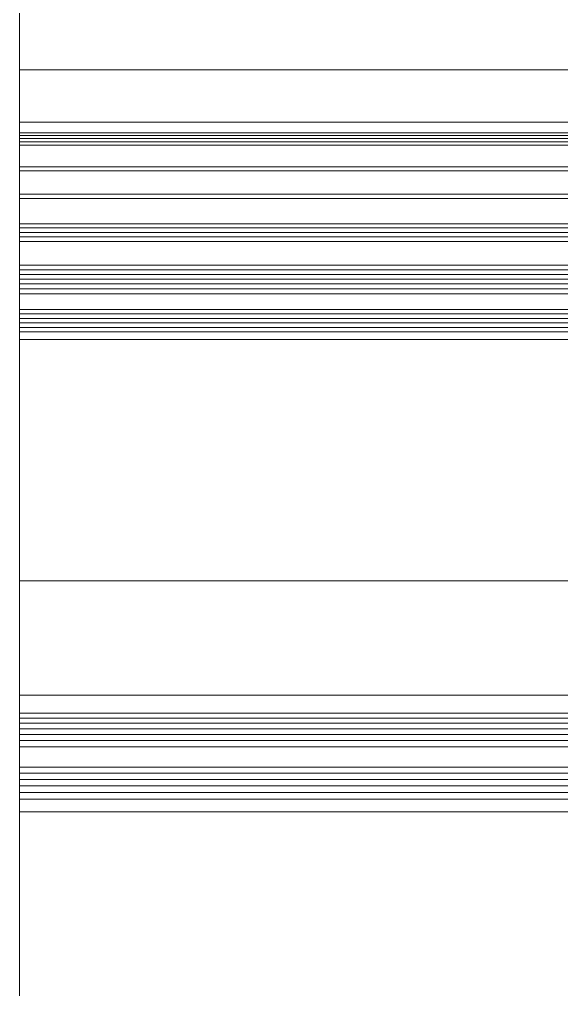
# Model space of a CAD drawing. Header units: millimetres. Extents: x 278858 to 279223, y 218711 to 219074.
# Drawn here: x 279158.131 to 279160.926, y 218914.021 to 218919.018 of the extents above; entities that cross this region are included whole.
import ezdxf

# ---------------------------------------------------------------- set-up
doc = ezdxf.new("R2010")
doc.units = ezdxf.units.MM
doc.header["$LTSCALE"] = 2
doc.layers.add('AM_9', color=251, linetype='Continuous', lineweight=15)

msp = doc.modelspace()

# ---------------------------------------------------------------- linework, layer by layer
at = {"layer": 'AM_9'}
for p, q in [((279158.1308, 218919.5231), (279158.1308, 218918.7897)), ((279158.1308, 218919.4285), (279158.1308, 218918.7573)), ((279158.1308, 218919.4285), (279158.1308, 218918.7573)), ((279158.1308, 218919.4285), (279158.1308, 218918.7573)), ((279158.1308, 218919.4285), (279158.1308, 218918.7573)), ((279158.1308, 218918.7639), (279158.1308, 218918.7897)), ((279158.1308, 218918.7392), (279158.1308, 218918.7639)), ((279158.1308, 218918.7292), (279158.1308, 218918.7573)), ((279158.1308, 218918.7573), (279163.1308, 218918.7573)), ((279158.1308, 218918.7292), (279158.1308, 218918.7573)), ((279158.1308, 218918.7573), (279163.1308, 218918.7573)), ((279158.1308, 218918.7292), (279158.1308, 218918.7573)), ((279158.1308, 218918.7573), (279163.1308, 218918.7573)), ((279158.1308, 218918.7292), (279158.1308, 218918.7573)), ((279158.1308, 218918.7573), (279163.1308, 218918.7573)), ((279158.1308, 218918.7157), (279158.1308, 218918.7392)), ((279158.1308, 218918.703), (279158.1308, 218918.7292)), ((279158.1308, 218918.703), (279158.1308, 218918.7292)), ((279158.1308, 218918.703), (279158.1308, 218918.7292)), ((279158.1308, 218918.703), (279158.1308, 218918.7292)), ((279158.1308, 218918.6932), (279158.1308, 218918.7157)), ((279158.1308, 218918.6787), (279158.1308, 218918.703)), ((279158.1308, 218918.6787), (279158.1308, 218918.703)), ((279158.1308, 218918.6787), (279158.1308, 218918.703)), ((279158.1308, 218918.6787), (279158.1308, 218918.703)), ((279158.1308, 218918.6718), (279158.1308, 218918.6932)), ((279158.1308, 218918.6561), (279158.1308, 218918.6787)), ((279158.1308, 218918.6561), (279158.1308, 218918.6787)), ((279158.1308, 218918.6561), (279158.1308, 218918.6787)), ((279158.1308, 218918.6561), (279158.1308, 218918.6787)), ((279158.1308, 218918.6514), (279158.1308, 218918.6718)), ((279158.1308, 218918.6353), (279158.1308, 218918.6561)), ((279158.1308, 218918.6353), (279158.1308, 218918.6561)), ((279158.1308, 218918.6353), (279158.1308, 218918.6561)), ((279158.1308, 218918.6353), (279158.1308, 218918.6561)), ((279158.1308, 218918.632), (279158.1308, 218918.6514)), ((279158.1308, 218918.6161), (279158.1308, 218918.6353)), ((279158.1308, 218918.6161), (279158.1308, 218918.6353)), ((279158.1308, 218918.6161), (279158.1308, 218918.6353)), ((279158.1308, 218918.6161), (279158.1308, 218918.6353)), ((279158.1308, 218918.6137), (279158.1308, 218918.632)), ((279158.1308, 218918.5986), (279158.1308, 218918.6161)), ((279158.1308, 218918.5986), (279158.1308, 218918.6161)), ((279158.1308, 218918.5986), (279158.1308, 218918.6161)), ((279158.1308, 218918.5986), (279158.1308, 218918.6161)), ((279158.1308, 218918.5963), (279158.1308, 218918.6137)), ((279158.1308, 218918.5826), (279158.1308, 218918.5986)), ((279158.1308, 218918.5826), (279158.1308, 218918.5986)), ((279158.1308, 218918.5826), (279158.1308, 218918.5986)), ((279158.1308, 218918.5826), (279158.1308, 218918.5986)), ((279158.1308, 218918.5798), (279158.1308, 218918.5963)), ((279158.1308, 218918.5681), (279158.1308, 218918.5826)), ((279158.1308, 218918.5681), (279158.1308, 218918.5826)), ((279158.1308, 218918.5681), (279158.1308, 218918.5826)), ((279158.1308, 218918.5681), (279158.1308, 218918.5826)), ((279158.1308, 218918.5643), (279158.1308, 218918.5798)), ((279158.1308, 218918.5551), (279158.1308, 218918.5681)), ((279158.1308, 218918.5551), (279158.1308, 218918.5681)), ((279158.1308, 218918.5551), (279158.1308, 218918.5681)), ((279158.1308, 218918.5551), (279158.1308, 218918.5681)), ((279158.1308, 218918.5497), (279158.1308, 218918.5643)), ((279158.1308, 218918.5434), (279158.1308, 218918.5551)), ((279158.1308, 218918.5434), (279158.1308, 218918.5551)), ((279158.1308, 218918.5434), (279158.1308, 218918.5551)), ((279158.1308, 218918.5434), (279158.1308, 218918.5551)), ((279158.1308, 218918.5359), (279158.1308, 218918.5497)), ((279158.1308, 218918.5331), (279158.1308, 218918.5434)), ((279158.1308, 218918.5331), (279158.1308, 218918.5434)), ((279158.1308, 218918.5331), (279158.1308, 218918.5434)), ((279158.1308, 218918.5331), (279158.1308, 218918.5434)), ((279158.1308, 218918.523), (279158.1308, 218918.5359)), ((279158.1308, 218918.524), (279158.1308, 218918.5331)), ((279158.1308, 218918.524), (279158.1308, 218918.5331)), ((279158.1308, 218918.524), (279158.1308, 218918.5331)), ((279158.1308, 218918.524), (279158.1308, 218918.5331)), ((279158.1308, 218918.5161), (279158.1308, 218918.524)), ((279158.1308, 218918.5161), (279158.1308, 218918.524)), ((279158.1308, 218918.5161), (279158.1308, 218918.524)), ((279158.1308, 218918.5161), (279158.1308, 218918.524)), ((279158.1308, 218918.5109), (279158.1308, 218918.523)), ((279158.1308, 218918.5094), (279158.1308, 218918.5161)), ((279158.1308, 218918.5094), (279158.1308, 218918.5161)), ((279158.1308, 218918.5094), (279158.1308, 218918.5161)), ((279158.1308, 218918.5094), (279158.1308, 218918.5161)), ((279158.1308, 218918.4997), (279158.1308, 218918.5109)), ((279158.1308, 218918.5037), (279158.1308, 218918.5094)), ((279158.1308, 218918.5037), (279158.1308, 218918.5094)), ((279158.1308, 218918.5037), (279158.1308, 218918.5094)), ((279158.1308, 218918.5037), (279158.1308, 218918.5094)), ((279158.1308, 218918.499), (279158.1308, 218918.5037)), ((279158.1308, 218918.499), (279158.1308, 218918.5037)), ((279158.1308, 218918.499), (279158.1308, 218918.5037)), ((279158.1308, 218918.499), (279158.1308, 218918.5037)), ((279158.1308, 218918.4892), (279158.1308, 218918.4997)), ((279158.1308, 218918.4953), (279158.1308, 218918.499)), ((279158.1308, 218918.4953), (279158.1308, 218918.499)), ((279158.1308, 218918.4953), (279158.1308, 218918.499)), ((279158.1308, 218918.4953), (279158.1308, 218918.499)), ((279158.1308, 218918.4924), (279158.1308, 218918.4953)), ((279158.1308, 218918.4924), (279158.1308, 218918.4953)), ((279158.1308, 218918.4924), (279158.1308, 218918.4953)), ((279158.1308, 218918.4924), (279158.1308, 218918.4953)), ((279158.1308, 218918.4903), (279158.1308, 218918.4924)), ((279158.1308, 218918.4903), (279158.1308, 218918.4924)), ((279158.1308, 218918.4903), (279158.1308, 218918.4924)), ((279158.1308, 218918.4903), (279158.1308, 218918.4924)), ((279158.1308, 218918.489), (279158.1308, 218918.4903)), ((279158.1308, 218918.489), (279158.1308, 218918.4903)), ((279158.1308, 218918.489), (279158.1308, 218918.4903)), ((279158.1308, 218918.489), (279158.1308, 218918.4903)), ((279158.1308, 218918.4795), (279158.1308, 218918.4892)), ((279158.1308, 218918.4883), (279158.1308, 218918.489)), ((279158.1308, 218918.4883), (279158.1308, 218918.489)), ((279158.1308, 218918.4883), (279158.1308, 218918.489)), ((279158.1308, 218918.4883), (279158.1308, 218918.489)), ((279158.1308, 218918.4338), (279158.1308, 218918.4883)), ((279158.1308, 218918.4883), (279163.1308, 218918.4883)), ((279158.1308, 218918.4883), (279158.1308, 218918.4883)), ((279158.1308, 218918.4338), (279158.1308, 218918.4883)), ((279158.1308, 218918.4883), (279163.1308, 218918.4883)), ((279158.1308, 218918.4883), (279158.1308, 218918.4883)), ((279158.1308, 218918.4338), (279158.1308, 218918.4883)), ((279158.1308, 218918.4883), (279163.1308, 218918.4883)), ((279158.1308, 218918.4883), (279158.1308, 218918.4883)), ((279158.1308, 218918.4338), (279158.1308, 218918.4883)), ((279158.1308, 218918.4883), (279163.1308, 218918.4883)), ((279158.1308, 218918.4883), (279158.1308, 218918.4883)), ((279158.1308, 218918.4705), (279158.1308, 218918.4795)), ((279158.1308, 218918.4622), (279158.1308, 218918.4705)), ((279158.1308, 218918.4545), (279158.1308, 218918.4622)), ((279158.1308, 218918.4476), (279158.1308, 218918.4545)), ((279158.1308, 218918.4412), (279158.1308, 218918.4476)), ((279158.1308, 218918.4355), (279158.1308, 218918.4412)), ((279158.1308, 218918.4303), (279158.1308, 218918.4355)), ((279158.1308, 218918.4197), (279158.1308, 218918.4338)), ((279158.1308, 218918.4338), (279163.1308, 218918.4338)), ((279158.1308, 218918.4197), (279158.1308, 218918.4338)), ((279158.1308, 218918.4338), (279163.1308, 218918.4338)), ((279158.1308, 218918.4197), (279158.1308, 218918.4338)), ((279158.1308, 218918.4338), (279163.1308, 218918.4338)), ((279158.1308, 218918.4197), (279158.1308, 218918.4338)), ((279158.1308, 218918.4338), (279163.1308, 218918.4338)), ((279158.1308, 218918.4257), (279158.1308, 218918.4303)), ((279158.1308, 218918.4217), (279158.1308, 218918.4257)), ((279158.1308, 218918.4181), (279158.1308, 218918.4217)), ((279158.1308, 218918.4041), (279158.1308, 218918.4197)), ((279158.1308, 218918.4197), (279163.1308, 218918.4197)), ((279158.1308, 218918.4041), (279158.1308, 218918.4197)), ((279158.1308, 218918.4197), (279163.1308, 218918.4197)), ((279158.1308, 218918.4041), (279158.1308, 218918.4197)), ((279158.1308, 218918.4197), (279163.1308, 218918.4197)), ((279158.1308, 218918.4041), (279158.1308, 218918.4197)), ((279158.1308, 218918.4197), (279163.1308, 218918.4197)), ((279158.1308, 218918.415), (279158.1308, 218918.4181)), ((279158.1308, 218918.4123), (279158.1308, 218918.415)), ((279158.1308, 218918.4101), (279158.1308, 218918.4123)), ((279158.1308, 218918.4083), (279158.1308, 218918.4101)), ((279158.1308, 218918.4068), (279158.1308, 218918.4083)), ((279158.1308, 218918.4057), (279158.1308, 218918.4068)), ((279158.1308, 218918.405), (279158.1308, 218918.4057)), ((279158.1308, 218918.4045), (279158.1308, 218918.405)), ((279158.1308, 218918.4042), (279158.1308, 218918.4045)), ((279158.1308, 218918.4017), (279158.1308, 218918.4042)), ((279158.1308, 218918.4042), (279158.1308, 218918.4042)), ((279158.1308, 218918.3872), (279158.1308, 218918.4041)), ((279158.1308, 218918.4041), (279163.1308, 218918.4041)), ((279158.1308, 218918.3872), (279158.1308, 218918.4041)), ((279158.1308, 218918.4041), (279163.1308, 218918.4041)), ((279158.1308, 218918.3872), (279158.1308, 218918.4041)), ((279158.1308, 218918.4041), (279163.1308, 218918.4041)), ((279158.1308, 218918.3872), (279158.1308, 218918.4041)), ((279158.1308, 218918.4041), (279163.1308, 218918.4041)), ((279158.1308, 218918.3969), (279158.1308, 218918.4017)), ((279158.1308, 218918.39), (279158.1308, 218918.3969)), ((279158.1308, 218918.3606), (279158.1308, 218918.39)), ((279158.1308, 218918.369), (279158.1308, 218918.3872)), ((279158.1308, 218918.3872), (279163.1308, 218918.3872)), ((279158.1308, 218918.369), (279158.1308, 218918.3872)), ((279158.1308, 218918.3872), (279163.1308, 218918.3872)), ((279158.1308, 218918.369), (279158.1308, 218918.3872)), ((279158.1308, 218918.3872), (279163.1308, 218918.3872)), ((279158.1308, 218918.369), (279158.1308, 218918.3872)), ((279158.1308, 218918.3872), (279163.1308, 218918.3872)), ((279158.1308, 218918.2578), (279158.1308, 218918.369)), ((279158.1308, 218918.369), (279163.1308, 218918.369)), ((279158.1308, 218918.2578), (279158.1308, 218918.369)), ((279158.1308, 218918.369), (279163.1308, 218918.369)), ((279158.1308, 218918.2578), (279158.1308, 218918.369)), ((279158.1308, 218918.369), (279163.1308, 218918.369)), ((279158.1308, 218918.2578), (279158.1308, 218918.369)), ((279158.1308, 218918.369), (279163.1308, 218918.369)), ((279158.1308, 218918.3511), (279158.1308, 218918.3606)), ((279158.1308, 218918.3397), (279158.1308, 218918.3511)), ((279158.1308, 218918.3266), (279158.1308, 218918.3397)), ((279158.1308, 218918.3118), (279158.1308, 218918.3266)), ((279158.1308, 218918.211), (279158.1308, 218918.3118)), ((279158.1308, 218918.2382), (279158.1308, 218918.2578)), ((279158.1308, 218918.2578), (279163.1308, 218918.2578)), ((279158.1308, 218918.2382), (279158.1308, 218918.2578)), ((279158.1308, 218918.2578), (279163.1308, 218918.2578)), ((279158.1308, 218918.2382), (279158.1308, 218918.2578)), ((279158.1308, 218918.2578), (279163.1308, 218918.2578)), ((279158.1308, 218918.2382), (279158.1308, 218918.2578)), ((279158.1308, 218918.2578), (279163.1308, 218918.2578)), ((279158.1308, 218918.217), (279158.1308, 218918.2382)), ((279158.1308, 218918.2382), (279163.1308, 218918.2382)), ((279158.1308, 218918.217), (279158.1308, 218918.2382)), ((279158.1308, 218918.2382), (279163.1308, 218918.2382)), ((279158.1308, 218918.217), (279158.1308, 218918.2382)), ((279158.1308, 218918.2382), (279163.1308, 218918.2382)), ((279158.1308, 218918.217), (279158.1308, 218918.2382)), ((279158.1308, 218918.2382), (279163.1308, 218918.2382)), ((279158.1308, 218918.217), (279158.1308, 218918.1385)), ((279158.1308, 218918.217), (279158.1308, 218918.1385)), ((279158.1308, 218918.217), (279158.1308, 218918.1385)), ((279158.1308, 218918.217), (279158.1308, 218918.1385)), ((279158.1308, 218918.1928), (279158.1308, 218918.211)), ((279158.1308, 218918.1733), (279158.1308, 218918.1928)), ((279158.1308, 218918.0531), (279158.1308, 218918.1733)), ((279158.1308, 218918.1173), (279158.1308, 218918.1385)), ((279158.1308, 218918.1173), (279158.1308, 218918.1385)), ((279158.1308, 218918.1173), (279158.1308, 218918.1385)), ((279158.1308, 218918.1173), (279158.1308, 218918.1385)), ((279158.1308, 218918.0959), (279158.1308, 218918.1173)), ((279158.1308, 218918.1173), (279163.1308, 218918.1173)), ((279158.1308, 218918.0959), (279158.1308, 218918.1173)), ((279158.1308, 218918.1173), (279163.1308, 218918.1173)), ((279158.1308, 218918.0959), (279158.1308, 218918.1173)), ((279158.1308, 218918.1173), (279163.1308, 218918.1173)), ((279158.1308, 218918.0959), (279158.1308, 218918.1173)), ((279158.1308, 218918.1173), (279163.1308, 218918.1173)), ((279158.1308, 218917.9652), (279158.1308, 218918.0959)), ((279158.1308, 218918.0959), (279163.1308, 218918.0959)), ((279158.1308, 218917.9652), (279158.1308, 218918.0959)), ((279158.1308, 218918.0959), (279163.1308, 218918.0959)), ((279158.1308, 218917.9652), (279158.1308, 218918.0959)), ((279158.1308, 218918.0959), (279163.1308, 218918.0959)), ((279158.1308, 218917.9652), (279158.1308, 218918.0959)), ((279158.1308, 218918.0959), (279163.1308, 218918.0959)), ((279158.1308, 218918.0324), (279158.1308, 218918.0531)), ((279158.1308, 218918.0324), (279158.1308, 218917.9069)), ((279158.1308, 218917.9434), (279158.1308, 218917.9652)), ((279158.1308, 218917.9652), (279163.1308, 218917.9652)), ((279158.1308, 218917.9434), (279158.1308, 218917.9652)), ((279158.1308, 218917.9652), (279163.1308, 218917.9652)), ((279158.1308, 218917.9434), (279158.1308, 218917.9652)), ((279158.1308, 218917.9652), (279163.1308, 218917.9652)), ((279158.1308, 218917.9434), (279158.1308, 218917.9652)), ((279158.1308, 218917.9652), (279163.1308, 218917.9652)), ((279158.1308, 218917.9208), (279158.1308, 218917.9434)), ((279158.1308, 218917.9434), (279163.1308, 218917.9434)), ((279158.1308, 218917.9208), (279158.1308, 218917.9434)), ((279158.1308, 218917.9434), (279163.1308, 218917.9434)), ((279158.1308, 218917.9208), (279158.1308, 218917.9434)), ((279158.1308, 218917.9434), (279163.1308, 218917.9434)), ((279158.1308, 218917.9208), (279158.1308, 218917.9434)), ((279158.1308, 218917.9434), (279163.1308, 218917.9434)), ((279158.1308, 218917.8973), (279158.1308, 218917.9208)), ((279158.1308, 218917.9208), (279163.1308, 218917.9208)), ((279158.1308, 218917.8973), (279158.1308, 218917.9208)), ((279158.1308, 218917.9208), (279163.1308, 218917.9208)), ((279158.1308, 218917.8973), (279158.1308, 218917.9208)), ((279158.1308, 218917.9208), (279163.1308, 218917.9208)), ((279158.1308, 218917.8973), (279158.1308, 218917.9208)), ((279158.1308, 218917.9208), (279163.1308, 218917.9208)), ((279158.1308, 218917.8846), (279158.1308, 218917.9069)), ((279158.1308, 218917.8731), (279158.1308, 218917.8973)), ((279158.1308, 218917.8973), (279163.1308, 218917.8973)), ((279158.1308, 218917.8731), (279158.1308, 218917.8973)), ((279158.1308, 218917.8973), (279163.1308, 218917.8973)), ((279158.1308, 218917.8731), (279158.1308, 218917.8973)), ((279158.1308, 218917.8973), (279163.1308, 218917.8973)), ((279158.1308, 218917.8731), (279158.1308, 218917.8973)), ((279158.1308, 218917.8973), (279163.1308, 218917.8973)), ((279158.1308, 218917.753), (279158.1308, 218917.8846)), ((279158.1308, 218917.7511), (279158.1308, 218917.8731)), ((279158.1308, 218917.8731), (279163.1308, 218917.8731)), ((279158.1308, 218917.7511), (279158.1308, 218917.8731)), ((279158.1308, 218917.8731), (279163.1308, 218917.8731)), ((279158.1308, 218917.7511), (279158.1308, 218917.8731)), ((279158.1308, 218917.8731), (279163.1308, 218917.8731)), ((279158.1308, 218917.7511), (279158.1308, 218917.8731)), ((279158.1308, 218917.8731), (279163.1308, 218917.8731)), ((279158.1308, 218917.7309), (279158.1308, 218917.753)), ((279158.1308, 218917.7278), (279158.1308, 218917.7511)), ((279158.1308, 218917.7511), (279163.1308, 218917.7511)), ((279158.1308, 218917.7278), (279158.1308, 218917.7511)), ((279158.1308, 218917.7511), (279163.1308, 218917.7511)), ((279158.1308, 218917.7278), (279158.1308, 218917.7511)), ((279158.1308, 218917.7511), (279163.1308, 218917.7511)), ((279158.1308, 218917.7278), (279158.1308, 218917.7511)), ((279158.1308, 218917.7511), (279163.1308, 218917.7511)), ((279158.1308, 218917.7081), (279158.1308, 218917.7309)), ((279158.1308, 218917.7039), (279158.1308, 218917.7278)), ((279158.1308, 218917.7278), (279163.1308, 218917.7278)), ((279158.1308, 218917.7039), (279158.1308, 218917.7278)), ((279158.1308, 218917.7278), (279163.1308, 218917.7278)), ((279158.1308, 218917.7039), (279158.1308, 218917.7278)), ((279158.1308, 218917.7278), (279163.1308, 218917.7278)), ((279158.1308, 218917.7039), (279158.1308, 218917.7278)), ((279158.1308, 218917.7278), (279163.1308, 218917.7278)), ((279158.1308, 218917.5688), (279158.1308, 218917.7081)), ((279158.1308, 218917.6795), (279158.1308, 218917.7039)), ((279158.1308, 218917.7039), (279163.1308, 218917.7039)), ((279158.1308, 218917.6795), (279158.1308, 218917.7039)), ((279158.1308, 218917.7039), (279163.1308, 218917.7039)), ((279158.1308, 218917.6795), (279158.1308, 218917.7039)), ((279158.1308, 218917.7039), (279163.1308, 218917.7039)), ((279158.1308, 218917.6795), (279158.1308, 218917.7039)), ((279158.1308, 218917.7039), (279163.1308, 218917.7039)), ((279158.1308, 218917.6548), (279158.1308, 218917.6795)), ((279158.1308, 218917.6795), (279163.1308, 218917.6795)), ((279158.1308, 218917.6548), (279158.1308, 218917.6795)), ((279158.1308, 218917.6795), (279163.1308, 218917.6795)), ((279158.1308, 218917.6548), (279158.1308, 218917.6795)), ((279158.1308, 218917.6795), (279163.1308, 218917.6795)), ((279158.1308, 218917.6548), (279158.1308, 218917.6795)), ((279158.1308, 218917.6795), (279163.1308, 218917.6795)), ((279158.1308, 218917.6298), (279158.1308, 218917.6548)), ((279158.1308, 218917.6548), (279163.1308, 218917.6548)), ((279158.1308, 218917.6298), (279158.1308, 218917.6548)), ((279158.1308, 218917.6548), (279163.1308, 218917.6548)), ((279158.1308, 218917.6298), (279158.1308, 218917.6548)), ((279158.1308, 218917.6548), (279163.1308, 218917.6548)), ((279158.1308, 218917.6298), (279158.1308, 218917.6548)), ((279158.1308, 218917.6548), (279163.1308, 218917.6548)), ((279158.1308, 218917.6046), (279158.1308, 218917.6298)), ((279158.1308, 218917.6298), (279163.1308, 218917.6298)), ((279158.1308, 218917.6046), (279158.1308, 218917.6298)), ((279158.1308, 218917.6298), (279163.1308, 218917.6298)), ((279158.1308, 218917.6046), (279158.1308, 218917.6298)), ((279158.1308, 218917.6298), (279163.1308, 218917.6298)), ((279158.1308, 218917.6046), (279158.1308, 218917.6298)), ((279158.1308, 218917.6298), (279163.1308, 218917.6298)), ((279158.1308, 218917.5237), (279158.1308, 218917.6046)), ((279158.1308, 218917.6046), (279163.1308, 218917.6046)), ((279158.1308, 218917.5237), (279158.1308, 218917.6046)), ((279158.1308, 218917.6046), (279163.1308, 218917.6046)), ((279158.1308, 218917.5237), (279158.1308, 218917.6046)), ((279158.1308, 218917.6046), (279163.1308, 218917.6046)), ((279158.1308, 218917.5237), (279158.1308, 218917.6046)), ((279158.1308, 218917.6046), (279163.1308, 218917.6046)), ((279158.1308, 218917.5465), (279158.1308, 218917.5688)), ((279158.1308, 218917.5237), (279158.1308, 218917.5465)), ((279158.1308, 218917.5005), (279158.1308, 218917.5237)), ((279158.1308, 218917.5237), (279163.1308, 218917.5237)), ((279158.1308, 218917.5007), (279158.1308, 218917.5237)), ((279158.1308, 218917.5005), (279158.1308, 218917.5237)), ((279158.1308, 218917.5237), (279163.1308, 218917.5237)), ((279158.1308, 218917.5005), (279158.1308, 218917.5237)), ((279158.1308, 218917.5237), (279163.1308, 218917.5237)), ((279158.1308, 218917.5005), (279158.1308, 218917.5237)), ((279158.1308, 218917.5237), (279163.1308, 218917.5237)), ((279158.1308, 218917.4776), (279158.1308, 218917.5007)), ((279158.1308, 218917.4772), (279158.1308, 218917.5005)), ((279158.1308, 218917.5005), (279163.1308, 218917.5005)), ((279158.1308, 218917.4772), (279158.1308, 218917.5005)), ((279158.1308, 218917.5005), (279163.1308, 218917.5005)), ((279158.1308, 218917.4772), (279158.1308, 218917.5005)), ((279158.1308, 218917.5005), (279163.1308, 218917.5005)), ((279158.1308, 218917.4772), (279158.1308, 218917.5005)), ((279158.1308, 218917.5005), (279163.1308, 218917.5005)), ((279158.1308, 218917.4047), (279158.1308, 218917.4776)), ((279158.1308, 218917.4541), (279158.1308, 218917.4772)), ((279158.1308, 218917.4772), (279163.1308, 218917.4772)), ((279158.1308, 218917.4541), (279158.1308, 218917.4772)), ((279158.1308, 218917.4772), (279163.1308, 218917.4772)), ((279158.1308, 218917.4541), (279158.1308, 218917.4772)), ((279158.1308, 218917.4772), (279163.1308, 218917.4772)), ((279158.1308, 218917.4541), (279158.1308, 218917.4772)), ((279158.1308, 218917.4772), (279163.1308, 218917.4772)), ((279158.1308, 218917.4311), (279158.1308, 218917.4541)), ((279158.1308, 218917.4541), (279163.1308, 218917.4541)), ((279158.1308, 218917.4311), (279158.1308, 218917.4541)), ((279158.1308, 218917.4541), (279163.1308, 218917.4541)), ((279158.1308, 218917.4311), (279158.1308, 218917.4541)), ((279158.1308, 218917.4541), (279163.1308, 218917.4541)), ((279158.1308, 218917.4311), (279158.1308, 218917.4541)), ((279158.1308, 218917.4541), (279163.1308, 218917.4541)), ((279158.1308, 218917.4083), (279158.1308, 218917.4311)), ((279158.1308, 218917.4311), (279163.1308, 218917.4311)), ((279158.1308, 218917.4083), (279158.1308, 218917.4311)), ((279158.1308, 218917.4311), (279163.1308, 218917.4311)), ((279158.1308, 218917.4083), (279158.1308, 218917.4311)), ((279158.1308, 218917.4311), (279163.1308, 218917.4311)), ((279158.1308, 218917.4083), (279158.1308, 218917.4311)), ((279158.1308, 218917.4311), (279163.1308, 218917.4311)), ((279158.1308, 218917.3683), (279158.1308, 218917.4083)), ((279158.1308, 218917.4083), (279163.1308, 218917.4083)), ((279158.1308, 218917.3683), (279158.1308, 218917.4083)), ((279158.1308, 218917.4083), (279163.1308, 218917.4083)), ((279158.1308, 218917.3683), (279158.1308, 218917.4083)), ((279158.1308, 218917.4083), (279163.1308, 218917.4083)), ((279158.1308, 218917.3683), (279158.1308, 218917.4083)), ((279158.1308, 218917.4083), (279163.1308, 218917.4083)), ((279158.1308, 218917.3837), (279158.1308, 218917.4047)), ((279158.1308, 218917.3628), (279158.1308, 218917.3837)), ((279158.1308, 218917.3668), (279158.1308, 218917.3683)), ((279158.1308, 218917.3683), (279163.1308, 218917.3683)), ((279158.1308, 218917.3668), (279158.1308, 218917.3683)), ((279158.1308, 218917.3683), (279163.1308, 218917.3683)), ((279158.1308, 218917.3668), (279158.1308, 218917.3683)), ((279158.1308, 218917.3683), (279163.1308, 218917.3683)), ((279158.1308, 218917.3668), (279158.1308, 218917.3683)), ((279158.1308, 218917.3683), (279163.1308, 218917.3683)), ((279158.1308, 218917.3643), (279158.1308, 218917.3668)), ((279158.1308, 218917.3643), (279158.1308, 218917.3668)), ((279158.1308, 218917.3643), (279158.1308, 218917.3668)), ((279158.1308, 218917.3643), (279158.1308, 218917.3668)), ((279158.1308, 218917.3607), (279158.1308, 218917.3643)), ((279158.1308, 218917.3607), (279158.1308, 218917.3643)), ((279158.1308, 218917.3607), (279158.1308, 218917.3643)), ((279158.1308, 218917.3607), (279158.1308, 218917.3643)), ((279158.1308, 218917.3421), (279158.1308, 218917.3628)), ((279158.1308, 218917.3561), (279158.1308, 218917.3607)), ((279158.1308, 218917.3561), (279158.1308, 218917.3607)), ((279158.1308, 218917.3561), (279158.1308, 218917.3607)), ((279158.1308, 218917.3561), (279158.1308, 218917.3607)), ((279158.1308, 218917.3503), (279158.1308, 218917.3561)), ((279158.1308, 218917.3503), (279158.1308, 218917.3561)), ((279158.1308, 218917.3503), (279158.1308, 218917.3561)), ((279158.1308, 218917.3503), (279158.1308, 218917.3561)), ((279158.1308, 218917.3434), (279158.1308, 218917.3503)), ((279158.1308, 218917.3434), (279158.1308, 218917.3503)), ((279158.1308, 218917.3434), (279158.1308, 218917.3503)), ((279158.1308, 218917.3434), (279158.1308, 218917.3503)), ((279158.1308, 218917.3351), (279158.1308, 218917.3434)), ((279158.1308, 218917.3351), (279158.1308, 218917.3434)), ((279158.1308, 218917.3351), (279158.1308, 218917.3434)), ((279158.1308, 218917.3351), (279158.1308, 218917.3434)), ((279158.1308, 218917.3242), (279158.1308, 218917.3421)), ((279158.1308, 218917.3255), (279158.1308, 218917.3351)), ((279158.1308, 218917.3255), (279158.1308, 218917.3351)), ((279158.1308, 218917.3255), (279158.1308, 218917.3351)), ((279158.1308, 218917.3255), (279158.1308, 218917.3351)), ((279158.1308, 218917.3146), (279158.1308, 218917.3255)), ((279158.1308, 218917.3146), (279158.1308, 218917.3255)), ((279158.1308, 218917.3146), (279158.1308, 218917.3255)), ((279158.1308, 218917.3146), (279158.1308, 218917.3255)), ((279158.1308, 218917.3154), (279158.1308, 218917.3242)), ((279158.1308, 218917.3058), (279158.1308, 218917.3154)), ((279158.1308, 218917.3022), (279158.1308, 218917.3146)), ((279158.1308, 218917.3022), (279158.1308, 218917.3146)), ((279158.1308, 218917.3022), (279158.1308, 218917.3146)), ((279158.1308, 218917.3022), (279158.1308, 218917.3146)), ((279158.1308, 218917.2955), (279158.1308, 218917.3058)), ((279158.1308, 218917.2884), (279158.1308, 218917.3022)), ((279158.1308, 218917.2884), (279158.1308, 218917.3022)), ((279158.1308, 218917.2884), (279158.1308, 218917.3022)), ((279158.1308, 218917.2884), (279158.1308, 218917.3022)), ((279158.1308, 218917.2844), (279158.1308, 218917.2955)), ((279158.1308, 218917.273), (279158.1308, 218917.2884)), ((279158.1308, 218917.273), (279158.1308, 218917.2884)), ((279158.1308, 218917.273), (279158.1308, 218917.2884)), ((279158.1308, 218917.273), (279158.1308, 218917.2884)), ((279158.1308, 218917.2724), (279158.1308, 218917.2844)), ((279158.1308, 218917.2561), (279158.1308, 218917.273)), ((279158.1308, 218917.2561), (279158.1308, 218917.273)), ((279158.1308, 218917.2561), (279158.1308, 218917.273)), ((279158.1308, 218917.2561), (279158.1308, 218917.273)), ((279158.1308, 218917.2597), (279158.1308, 218917.2724)), ((279158.1308, 218917.246), (279158.1308, 218917.2597)), ((279158.1308, 218917.2375), (279158.1308, 218917.2561)), ((279158.1308, 218917.2375), (279158.1308, 218917.2561)), ((279158.1308, 218917.2375), (279158.1308, 218917.2561)), ((279158.1308, 218917.2375), (279158.1308, 218917.2561)), ((279158.1308, 218917.2315), (279158.1308, 218917.246)), ((279158.1308, 218917.2173), (279158.1308, 218917.2375)), ((279158.1308, 218917.2173), (279158.1308, 218917.2375)), ((279158.1308, 218917.2173), (279158.1308, 218917.2375)), ((279158.1308, 218917.2173), (279158.1308, 218917.2375)), ((279158.1308, 218917.2161), (279158.1308, 218917.2315)), ((279158.1308, 218917.1953), (279158.1308, 218917.2173)), ((279158.1308, 218917.1953), (279158.1308, 218917.2173)), ((279158.1308, 218917.1953), (279158.1308, 218917.2173)), ((279158.1308, 218917.1953), (279158.1308, 218917.2173)), ((279158.1308, 218917.1998), (279158.1308, 218917.2161)), ((279158.1308, 218917.1826), (279158.1308, 218917.1998)), ((279158.1308, 218917.1716), (279158.1308, 218917.1953)), ((279158.1308, 218917.1716), (279158.1308, 218917.1953)), ((279158.1308, 218917.1716), (279158.1308, 218917.1953)), ((279158.1308, 218917.1716), (279158.1308, 218917.1953)), ((279158.1308, 218917.1643), (279158.1308, 218917.1826)), ((279158.1308, 218917.1461), (279158.1308, 218917.1716)), ((279158.1308, 218917.1461), (279158.1308, 218917.1716)), ((279158.1308, 218917.1461), (279158.1308, 218917.1716)), ((279158.1308, 218917.1461), (279158.1308, 218917.1716)), ((279158.1308, 218917.1451), (279158.1308, 218917.1643)), ((279158.1308, 218917.1187), (279158.1308, 218917.1461)), ((279158.1308, 218917.1187), (279158.1308, 218917.1461)), ((279158.1308, 218917.1187), (279158.1308, 218917.1461)), ((279158.1308, 218917.1187), (279158.1308, 218917.1461)), ((279158.1308, 218917.1249), (279158.1308, 218917.1451)), ((279158.1308, 218917.1036), (279158.1308, 218917.1249)), ((279158.1308, 218917.0894), (279158.1308, 218917.1187)), ((279158.1308, 218917.0894), (279158.1308, 218917.1187)), ((279158.1308, 218917.0894), (279158.1308, 218917.1187)), ((279158.1308, 218917.0894), (279158.1308, 218917.1187)), ((279158.1308, 218917.0813), (279158.1308, 218917.1036)), ((279158.1308, 218917.0582), (279158.1308, 218917.0894)), ((279158.1308, 218917.0582), (279158.1308, 218917.0894)), ((279158.1308, 218917.0582), (279158.1308, 218917.0894)), ((279158.1308, 218917.0582), (279158.1308, 218917.0894)), ((279158.1308, 218917.058), (279158.1308, 218917.0813)), ((279158.1308, 218917.025), (279158.1308, 218917.0582)), ((279158.1308, 218917.025), (279158.1308, 218917.0582)), ((279158.1308, 218917.025), (279158.1308, 218917.0582)), ((279158.1308, 218917.025), (279158.1308, 218917.0582)), ((279158.1308, 218917.0335), (279158.1308, 218917.058)), ((279158.1308, 218917.008), (279158.1308, 218917.0335)), ((279158.1308, 218916.9898), (279158.1308, 218917.025)), ((279158.1308, 218916.9898), (279158.1308, 218917.025)), ((279158.1308, 218916.9898), (279158.1308, 218917.025)), ((279158.1308, 218916.9898), (279158.1308, 218917.025)), ((279158.1308, 218916.9813), (279158.1308, 218917.008)), ((279158.1308, 218916.9526), (279158.1308, 218916.9898)), ((279158.1308, 218916.9526), (279158.1308, 218916.9898)), ((279158.1308, 218916.9526), (279158.1308, 218916.9898)), ((279158.1308, 218916.9526), (279158.1308, 218916.9898)), ((279158.1308, 218916.9534), (279158.1308, 218916.9813)), ((279158.1308, 218916.9244), (279158.1308, 218916.9534)), ((279158.1308, 218916.9132), (279158.1308, 218916.9526)), ((279158.1308, 218916.9132), (279158.1308, 218916.9526)), ((279158.1308, 218916.9132), (279158.1308, 218916.9526)), ((279158.1308, 218916.9132), (279158.1308, 218916.9526)), ((279158.1308, 218916.8942), (279158.1308, 218916.9244)), ((279158.1308, 218916.8718), (279158.1308, 218916.9132)), ((279158.1308, 218916.8718), (279158.1308, 218916.9132)), ((279158.1308, 218916.8718), (279158.1308, 218916.9132)), ((279158.1308, 218916.8718), (279158.1308, 218916.9132)), ((279158.1308, 218916.8629), (279158.1308, 218916.8942)), ((279158.1308, 218916.8282), (279158.1308, 218916.8718)), ((279158.1308, 218916.8282), (279158.1308, 218916.8718)), ((279158.1308, 218916.8282), (279158.1308, 218916.8718)), ((279158.1308, 218916.8282), (279158.1308, 218916.8718)), ((279158.1308, 218916.8302), (279158.1308, 218916.8629)), ((279158.1308, 218916.7964), (279158.1308, 218916.8302)), ((279158.1308, 218916.7824), (279158.1308, 218916.8282)), ((279158.1308, 218916.7824), (279158.1308, 218916.8282)), ((279158.1308, 218916.7824), (279158.1308, 218916.8282)), ((279158.1308, 218916.7824), (279158.1308, 218916.8282)), ((279158.1308, 218916.7613), (279158.1308, 218916.7964)), ((279158.1308, 218916.7344), (279158.1308, 218916.7824)), ((279158.1308, 218916.7344), (279158.1308, 218916.7824)), ((279158.1308, 218916.7344), (279158.1308, 218916.7824)), ((279158.1308, 218916.7344), (279158.1308, 218916.7824)), ((279158.1308, 218916.7249), (279158.1308, 218916.7613)), ((279158.1308, 218916.6841), (279158.1308, 218916.7344)), ((279158.1308, 218916.6841), (279158.1308, 218916.7344)), ((279158.1308, 218916.6841), (279158.1308, 218916.7344)), ((279158.1308, 218916.6841), (279158.1308, 218916.7344)), ((279158.1308, 218916.6873), (279158.1308, 218916.7249)), ((279158.1308, 218916.6483), (279158.1308, 218916.6873)), ((279158.1308, 218916.6316), (279158.1308, 218916.6841)), ((279158.1308, 218916.6316), (279158.1308, 218916.6841)), ((279158.1308, 218916.6316), (279158.1308, 218916.6841)), ((279158.1308, 218916.6316), (279158.1308, 218916.6841)), ((279158.1308, 218916.608), (279158.1308, 218916.6483)), ((279158.1308, 218916.5767), (279158.1308, 218916.6316)), ((279158.1308, 218916.5767), (279158.1308, 218916.6316)), ((279158.1308, 218916.5767), (279158.1308, 218916.6316)), ((279158.1308, 218916.5767), (279158.1308, 218916.6316)), ((279158.1308, 218916.5663), (279158.1308, 218916.608)), ((279158.1308, 218916.5196), (279158.1308, 218916.5767)), ((279158.1308, 218916.5196), (279158.1308, 218916.5767)), ((279158.1308, 218916.5196), (279158.1308, 218916.5767)), ((279158.1308, 218916.5196), (279158.1308, 218916.5767)), ((279158.1308, 218916.5234), (279158.1308, 218916.5663)), ((279158.1308, 218916.479), (279158.1308, 218916.5234)), ((279158.1308, 218916.4601), (279158.1308, 218916.5196)), ((279158.1308, 218916.4601), (279158.1308, 218916.5196)), ((279158.1308, 218916.4601), (279158.1308, 218916.5196)), ((279158.1308, 218916.4601), (279158.1308, 218916.5196)), ((279158.1308, 218916.4332), (279158.1308, 218916.479)), ((279158.1308, 218916.3982), (279158.1308, 218916.4601)), ((279158.1308, 218916.3982), (279158.1308, 218916.4601)), ((279158.1308, 218916.3982), (279158.1308, 218916.4601)), ((279158.1308, 218916.3982), (279158.1308, 218916.4601)), ((279158.1308, 218916.3861), (279158.1308, 218916.4332)), ((279158.1308, 218916.3339), (279158.1308, 218916.3982)), ((279158.1308, 218916.3339), (279158.1308, 218916.3982)), ((279158.1308, 218916.3339), (279158.1308, 218916.3982)), ((279158.1308, 218916.3339), (279158.1308, 218916.3982)), ((279158.1308, 218916.3375), (279158.1308, 218916.3861)), ((279158.1308, 218916.2875), (279158.1308, 218916.3375)), ((279158.1308, 218916.2672), (279158.1308, 218916.3339)), ((279158.1308, 218916.2672), (279158.1308, 218916.3339)), ((279158.1308, 218916.2672), (279158.1308, 218916.3339)), ((279158.1308, 218916.2672), (279158.1308, 218916.3339)), ((279158.1308, 218916.2361), (279158.1308, 218916.2875)), ((279158.1308, 218916.198), (279158.1308, 218916.2672)), ((279158.1308, 218916.198), (279158.1308, 218916.2672)), ((279158.1308, 218916.198), (279158.1308, 218916.2672)), ((279158.1308, 218916.198), (279158.1308, 218916.2672)), ((279158.1308, 218916.2361), (279158.1308, 218915.5348)), ((279158.1308, 218916.1264), (279158.1308, 218916.198)), ((279158.1308, 218916.1264), (279158.1308, 218916.198)), ((279158.1308, 218916.1264), (279158.1308, 218916.198)), ((279158.1308, 218916.1264), (279158.1308, 218916.198)), ((279158.1308, 218916.1264), (279158.1308, 218915.5362)), ((279158.1308, 218916.1264), (279163.1308, 218916.1264)), ((279158.1308, 218916.1264), (279158.1308, 218915.5362)), ((279158.1308, 218916.1264), (279163.1308, 218916.1264)), ((279158.1308, 218916.1264), (279158.1308, 218915.5362)), ((279158.1308, 218916.1264), (279163.1308, 218916.1264)), ((279158.1308, 218916.1264), (279158.1308, 218915.5362)), ((279158.1308, 218916.1264), (279163.1308, 218916.1264)), ((279158.1308, 218915.4441), (279158.1308, 218915.5362)), ((279158.1308, 218915.5362), (279163.1308, 218915.5362)), ((279158.1308, 218915.4441), (279158.1308, 218915.5362)), ((279158.1308, 218915.5362), (279163.1308, 218915.5362)), ((279158.1308, 218915.4441), (279158.1308, 218915.5362)), ((279158.1308, 218915.5362), (279163.1308, 218915.5362)), ((279158.1308, 218915.4441), (279158.1308, 218915.5362)), ((279158.1308, 218915.5362), (279163.1308, 218915.5362)), ((279158.1308, 218915.5238), (279158.1308, 218915.5348)), ((279158.1308, 218915.5137), (279158.1308, 218915.5238)), ((279158.1308, 218915.5045), (279158.1308, 218915.5137)), ((279158.1308, 218915.4961), (279158.1308, 218915.5045)), ((279158.1308, 218915.4885), (279158.1308, 218915.4961)), ((279158.1308, 218915.4817), (279158.1308, 218915.4885)), ((279158.1308, 218915.4757), (279158.1308, 218915.4817)), ((279158.1308, 218915.4705), (279158.1308, 218915.4757)), ((279158.1308, 218915.4659), (279158.1308, 218915.4705)), ((279158.1308, 218915.4621), (279158.1308, 218915.4659)), ((279158.1308, 218915.4589), (279158.1308, 218915.4621)), ((279158.1308, 218915.4564), (279158.1308, 218915.4589)), ((279158.1308, 218915.4544), (279158.1308, 218915.4564)), ((279158.1308, 218915.4531), (279158.1308, 218915.4544)), ((279158.1308, 218915.4523), (279158.1308, 218915.4531)), ((279158.1308, 218915.4521), (279158.1308, 218915.4523)), ((279158.1308, 218915.4509), (279158.1308, 218915.4521)), ((279158.1308, 218915.4363), (279158.1308, 218915.4509)), ((279158.1308, 218915.419), (279158.1308, 218915.4441)), ((279158.1308, 218915.4441), (279163.1308, 218915.4441)), ((279158.1308, 218915.419), (279158.1308, 218915.4441)), ((279158.1308, 218915.4441), (279163.1308, 218915.4441)), ((279158.1308, 218915.419), (279158.1308, 218915.4441)), ((279158.1308, 218915.4441), (279163.1308, 218915.4441)), ((279158.1308, 218915.419), (279158.1308, 218915.4441)), ((279158.1308, 218915.4441), (279163.1308, 218915.4441)), ((279158.1308, 218915.4194), (279158.1308, 218915.4363)), ((279158.1308, 218915.313), (279158.1308, 218915.4194)), ((279158.1308, 218915.3923), (279158.1308, 218915.419)), ((279158.1308, 218915.419), (279163.1308, 218915.419)), ((279158.1308, 218915.3923), (279158.1308, 218915.419)), ((279158.1308, 218915.419), (279163.1308, 218915.419)), ((279158.1308, 218915.3923), (279158.1308, 218915.419)), ((279158.1308, 218915.419), (279163.1308, 218915.419)), ((279158.1308, 218915.3923), (279158.1308, 218915.419)), ((279158.1308, 218915.419), (279163.1308, 218915.419)), ((279158.1308, 218915.3641), (279158.1308, 218915.3923)), ((279158.1308, 218915.3923), (279163.1308, 218915.3923)), ((279158.1308, 218915.3641), (279158.1308, 218915.3923)), ((279158.1308, 218915.3923), (279163.1308, 218915.3923)), ((279158.1308, 218915.3641), (279158.1308, 218915.3923)), ((279158.1308, 218915.3923), (279163.1308, 218915.3923)), ((279158.1308, 218915.3641), (279158.1308, 218915.3923)), ((279158.1308, 218915.3923), (279163.1308, 218915.3923)), ((279158.1308, 218915.3346), (279158.1308, 218915.3641)), ((279158.1308, 218915.3641), (279163.1308, 218915.3641)), ((279158.1308, 218915.3346), (279158.1308, 218915.3641)), ((279158.1308, 218915.3641), (279163.1308, 218915.3641)), ((279158.1308, 218915.3346), (279158.1308, 218915.3641)), ((279158.1308, 218915.3641), (279163.1308, 218915.3641)), ((279158.1308, 218915.3346), (279158.1308, 218915.3641)), ((279158.1308, 218915.3641), (279163.1308, 218915.3641)), ((279158.1308, 218915.3037), (279158.1308, 218915.3346)), ((279158.1308, 218915.3346), (279163.1308, 218915.3346)), ((279158.1308, 218915.3037), (279158.1308, 218915.3346)), ((279158.1308, 218915.3346), (279163.1308, 218915.3346)), ((279158.1308, 218915.3037), (279158.1308, 218915.3346)), ((279158.1308, 218915.3346), (279163.1308, 218915.3346)), ((279158.1308, 218915.3037), (279158.1308, 218915.3346)), ((279158.1308, 218915.3346), (279163.1308, 218915.3346)), ((279158.1308, 218915.2945), (279158.1308, 218915.313)), ((279158.1308, 218915.2716), (279158.1308, 218915.3037)), ((279158.1308, 218915.3037), (279163.1308, 218915.3037)), ((279158.1308, 218915.2716), (279158.1308, 218915.3037)), ((279158.1308, 218915.3037), (279163.1308, 218915.3037)), ((279158.1308, 218915.2716), (279158.1308, 218915.3037)), ((279158.1308, 218915.3037), (279163.1308, 218915.3037)), ((279158.1308, 218915.2716), (279158.1308, 218915.3037)), ((279158.1308, 218915.3037), (279163.1308, 218915.3037)), ((279158.1308, 218915.2945), (279158.1308, 218915.1772)), ((279158.1308, 218915.1659), (279158.1308, 218915.2716)), ((279158.1308, 218915.2716), (279163.1308, 218915.2716)), ((279158.1308, 218915.1659), (279158.1308, 218915.2716)), ((279158.1308, 218915.2716), (279163.1308, 218915.2716)), ((279158.1308, 218915.1659), (279158.1308, 218915.2716)), ((279158.1308, 218915.2716), (279163.1308, 218915.2716)), ((279158.1308, 218915.1659), (279158.1308, 218915.2716)), ((279158.1308, 218915.2716), (279163.1308, 218915.2716)), ((279158.1308, 218915.1556), (279158.1308, 218915.1772)), ((279158.1308, 218915.135), (279158.1308, 218915.1659)), ((279158.1308, 218915.1659), (279163.1308, 218915.1659)), ((279158.1308, 218915.135), (279158.1308, 218915.1659)), ((279158.1308, 218915.1659), (279163.1308, 218915.1659)), ((279158.1308, 218915.135), (279158.1308, 218915.1659)), ((279158.1308, 218915.1659), (279163.1308, 218915.1659)), ((279158.1308, 218915.135), (279158.1308, 218915.1659)), ((279158.1308, 218915.1659), (279163.1308, 218915.1659)), ((279158.1308, 218915.0268), (279158.1308, 218915.1556)), ((279158.1308, 218915.1031), (279158.1308, 218915.135)), ((279158.1308, 218915.135), (279163.1308, 218915.135)), ((279158.1308, 218915.1031), (279158.1308, 218915.135)), ((279158.1308, 218915.135), (279163.1308, 218915.135)), ((279158.1308, 218915.1031), (279158.1308, 218915.135)), ((279158.1308, 218915.135), (279163.1308, 218915.135)), ((279158.1308, 218915.1031), (279158.1308, 218915.135)), ((279158.1308, 218915.135), (279163.1308, 218915.135)), ((279158.1308, 218915.0701), (279158.1308, 218915.1031)), ((279158.1308, 218915.1031), (279163.1308, 218915.1031)), ((279158.1308, 218915.0701), (279158.1308, 218915.1031)), ((279158.1308, 218915.1031), (279163.1308, 218915.1031)), ((279158.1308, 218915.0701), (279158.1308, 218915.1031)), ((279158.1308, 218915.1031), (279163.1308, 218915.1031)), ((279158.1308, 218915.0701), (279158.1308, 218915.1031)), ((279158.1308, 218915.1031), (279163.1308, 218915.1031)), ((279158.1308, 218915.0362), (279158.1308, 218915.0701)), ((279158.1308, 218915.0701), (279163.1308, 218915.0701)), ((279158.1308, 218915.0362), (279158.1308, 218915.0701)), ((279158.1308, 218915.0701), (279163.1308, 218915.0701)), ((279158.1308, 218915.0362), (279158.1308, 218915.0701)), ((279158.1308, 218915.0701), (279163.1308, 218915.0701)), ((279158.1308, 218915.0362), (279158.1308, 218915.0701)), ((279158.1308, 218915.0701), (279163.1308, 218915.0701)), ((279158.1308, 218915.0015), (279158.1308, 218915.0362)), ((279158.1308, 218915.0362), (279163.1308, 218915.0362)), ((279158.1308, 218915.0015), (279158.1308, 218915.0362)), ((279158.1308, 218915.0362), (279163.1308, 218915.0362)), ((279158.1308, 218915.0015), (279158.1308, 218915.0362)), ((279158.1308, 218915.0362), (279163.1308, 218915.0362)), ((279158.1308, 218915.0015), (279158.1308, 218915.0362)), ((279158.1308, 218915.0362), (279163.1308, 218915.0362)), ((279158.1308, 218915.0049), (279158.1308, 218915.0268)), ((279158.1308, 218914.9812), (279158.1308, 218915.0049)), ((279158.1308, 218914.937), (279158.1308, 218915.0015)), ((279158.1308, 218915.0015), (279163.1308, 218915.0015)), ((279158.1308, 218914.937), (279158.1308, 218915.0015)), ((279158.1308, 218915.0015), (279163.1308, 218915.0015)), ((279158.1308, 218914.937), (279158.1308, 218915.0015)), ((279158.1308, 218915.0015), (279163.1308, 218915.0015)), ((279158.1308, 218914.937), (279158.1308, 218915.0015)), ((279158.1308, 218915.0015), (279163.1308, 218915.0015)), ((279158.1308, 218914.8315), (279158.1308, 218914.9812)), ((279158.1308, 218914.9345), (279158.1308, 218914.937)), ((279158.1308, 218914.937), (279163.1308, 218914.937)), ((279158.1308, 218914.9345), (279158.1308, 218914.937)), ((279158.1308, 218914.937), (279163.1308, 218914.937)), ((279158.1308, 218914.9345), (279158.1308, 218914.937)), ((279158.1308, 218914.937), (279163.1308, 218914.937)), ((279158.1308, 218914.9345), (279158.1308, 218914.937)), ((279158.1308, 218914.937), (279163.1308, 218914.937)), ((279158.1308, 218914.9305), (279158.1308, 218914.9345)), ((279158.1308, 218914.9305), (279158.1308, 218914.9345)), ((279158.1308, 218914.9305), (279158.1308, 218914.9345)), ((279158.1308, 218914.9305), (279158.1308, 218914.9345)), ((279158.1308, 218914.9249), (279158.1308, 218914.9305)), ((279158.1308, 218914.9249), (279158.1308, 218914.9305)), ((279158.1308, 218914.9249), (279158.1308, 218914.9305)), ((279158.1308, 218914.9249), (279158.1308, 218914.9305)), ((279158.1308, 218914.9176), (279158.1308, 218914.9249)), ((279158.1308, 218914.9176), (279158.1308, 218914.9249)), ((279158.1308, 218914.9176), (279158.1308, 218914.9249)), ((279158.1308, 218914.9176), (279158.1308, 218914.9249)), ((279158.1308, 218914.9086), (279158.1308, 218914.9176)), ((279158.1308, 218914.9086), (279158.1308, 218914.9176)), ((279158.1308, 218914.9086), (279158.1308, 218914.9176)), ((279158.1308, 218914.9086), (279158.1308, 218914.9176)), ((279158.1308, 218914.898), (279158.1308, 218914.9086)), ((279158.1308, 218914.898), (279158.1308, 218914.9086)), ((279158.1308, 218914.898), (279158.1308, 218914.9086)), ((279158.1308, 218914.898), (279158.1308, 218914.9086)), ((279158.1308, 218914.8855), (279158.1308, 218914.898)), ((279158.1308, 218914.8855), (279158.1308, 218914.898)), ((279158.1308, 218914.8855), (279158.1308, 218914.898)), ((279158.1308, 218914.8855), (279158.1308, 218914.898)), ((279158.1308, 218914.8713), (279158.1308, 218914.8855)), ((279158.1308, 218914.8713), (279158.1308, 218914.8855)), ((279158.1308, 218914.8713), (279158.1308, 218914.8855)), ((279158.1308, 218914.8713), (279158.1308, 218914.8855)), ((279158.1308, 218914.8552), (279158.1308, 218914.8713)), ((279158.1308, 218914.8552), (279158.1308, 218914.8713)), ((279158.1308, 218914.8552), (279158.1308, 218914.8713)), ((279158.1308, 218914.8552), (279158.1308, 218914.8713)), ((279158.1308, 218914.8373), (279158.1308, 218914.8552)), ((279158.1308, 218914.8373), (279158.1308, 218914.8552)), ((279158.1308, 218914.8373), (279158.1308, 218914.8552)), ((279158.1308, 218914.8373), (279158.1308, 218914.8552)), ((279158.1308, 218914.8174), (279158.1308, 218914.8373)), ((279158.1308, 218914.8174), (279158.1308, 218914.8373)), ((279158.1308, 218914.8174), (279158.1308, 218914.8373)), ((279158.1308, 218914.8174), (279158.1308, 218914.8373)), ((279158.1308, 218914.8068), (279158.1308, 218914.8315)), ((279158.1308, 218914.7956), (279158.1308, 218914.8174)), ((279158.1308, 218914.7956), (279158.1308, 218914.8174)), ((279158.1308, 218914.7956), (279158.1308, 218914.8174)), ((279158.1308, 218914.7956), (279158.1308, 218914.8174)), ((279158.1308, 218914.7806), (279158.1308, 218914.8068)), ((279158.1308, 218914.7719), (279158.1308, 218914.7956)), ((279158.1308, 218914.7719), (279158.1308, 218914.7956)), ((279158.1308, 218914.7719), (279158.1308, 218914.7956)), ((279158.1308, 218914.7719), (279158.1308, 218914.7956)), ((279158.1308, 218914.7531), (279158.1308, 218914.7806)), ((279158.1308, 218914.7461), (279158.1308, 218914.7719)), ((279158.1308, 218914.7461), (279158.1308, 218914.7719)), ((279158.1308, 218914.7461), (279158.1308, 218914.7719)), ((279158.1308, 218914.7461), (279158.1308, 218914.7719)), ((279158.1308, 218914.7246), (279158.1308, 218914.7531)), ((279158.1308, 218914.7183), (279158.1308, 218914.7461)), ((279158.1308, 218914.7183), (279158.1308, 218914.7461)), ((279158.1308, 218914.7183), (279158.1308, 218914.7461)), ((279158.1308, 218914.7183), (279158.1308, 218914.7461)), ((279158.1308, 218914.6343), (279158.1308, 218914.7246)), ((279158.1308, 218914.6884), (279158.1308, 218914.7183)), ((279158.1308, 218914.6884), (279158.1308, 218914.7183)), ((279158.1308, 218914.6884), (279158.1308, 218914.7183)), ((279158.1308, 218914.6884), (279158.1308, 218914.7183)), ((279158.1308, 218914.6565), (279158.1308, 218914.6884)), ((279158.1308, 218914.6565), (279158.1308, 218914.6884)), ((279158.1308, 218914.6565), (279158.1308, 218914.6884)), ((279158.1308, 218914.6565), (279158.1308, 218914.6884)), ((279158.1308, 218914.6224), (279158.1308, 218914.6565)), ((279158.1308, 218914.6224), (279158.1308, 218914.6565)), ((279158.1308, 218914.6224), (279158.1308, 218914.6565)), ((279158.1308, 218914.6224), (279158.1308, 218914.6565)), ((279158.1308, 218914.6074), (279158.1308, 218914.6343)), ((279158.1308, 218914.5862), (279158.1308, 218914.6224)), ((279158.1308, 218914.5862), (279158.1308, 218914.6224)), ((279158.1308, 218914.5862), (279158.1308, 218914.6224)), ((279158.1308, 218914.5862), (279158.1308, 218914.6224)), ((279158.1308, 218914.5796), (279158.1308, 218914.6074)), ((279158.1308, 218914.5479), (279158.1308, 218914.5862)), ((279158.1308, 218914.5479), (279158.1308, 218914.5862)), ((279158.1308, 218914.5479), (279158.1308, 218914.5862)), ((279158.1308, 218914.5479), (279158.1308, 218914.5862)), ((279158.1308, 218914.5511), (279158.1308, 218914.5796)), ((279158.1308, 218914.5253), (279158.1308, 218914.5511)), ((279158.1308, 218914.5074), (279158.1308, 218914.5479)), ((279158.1308, 218914.5074), (279158.1308, 218914.5479)), ((279158.1308, 218914.5074), (279158.1308, 218914.5479)), ((279158.1308, 218914.5074), (279158.1308, 218914.5479)), ((279158.1308, 218914.5125), (279158.1308, 218914.5253)), ((279158.1308, 218914.4986), (279158.1308, 218914.5125)), ((279158.1308, 218914.4647), (279158.1308, 218914.5074)), ((279158.1308, 218914.4647), (279158.1308, 218914.5074)), ((279158.1308, 218914.4647), (279158.1308, 218914.5074)), ((279158.1308, 218914.4647), (279158.1308, 218914.5074)), ((279158.1308, 218914.4838), (279158.1308, 218914.4986)), ((279158.1308, 218914.468), (279158.1308, 218914.4838)), ((279158.1308, 218914.4512), (279158.1308, 218914.468)), ((279158.1308, 218914.4197), (279158.1308, 218914.4647)), ((279158.1308, 218914.4197), (279158.1308, 218914.4647)), ((279158.1308, 218914.4197), (279158.1308, 218914.4647)), ((279158.1308, 218914.4197), (279158.1308, 218914.4647)), ((279158.1308, 218914.4333), (279158.1308, 218914.4512)), ((279158.1308, 218914.4144), (279158.1308, 218914.4333)), ((279158.1308, 218914.3726), (279158.1308, 218914.4197)), ((279158.1308, 218914.3726), (279158.1308, 218914.4197)), ((279158.1308, 218914.3726), (279158.1308, 218914.4197)), ((279158.1308, 218914.3726), (279158.1308, 218914.4197)), ((279158.1308, 218914.3943), (279158.1308, 218914.4144)), ((279158.1308, 218914.3732), (279158.1308, 218914.3943)), ((279158.1308, 218914.351), (279158.1308, 218914.3732)), ((279158.1308, 218914.3232), (279158.1308, 218914.3726)), ((279158.1308, 218914.3232), (279158.1308, 218914.3726)), ((279158.1308, 218914.3232), (279158.1308, 218914.3726)), ((279158.1308, 218914.3232), (279158.1308, 218914.3726)), ((279158.1308, 218914.3276), (279158.1308, 218914.351)), ((279158.1308, 218914.3031), (279158.1308, 218914.3276)), ((279158.1308, 218914.2715), (279158.1308, 218914.3232)), ((279158.1308, 218914.2715), (279158.1308, 218914.3232)), ((279158.1308, 218914.2715), (279158.1308, 218914.3232)), ((279158.1308, 218914.2715), (279158.1308, 218914.3232)), ((279158.1308, 218914.2774), (279158.1308, 218914.3031)), ((279158.1308, 218914.2506), (279158.1308, 218914.2774)), ((279158.1308, 218914.2176), (279158.1308, 218914.2715)), ((279158.1308, 218914.2176), (279158.1308, 218914.2715)), ((279158.1308, 218914.2225), (279158.1308, 218914.2506)), ((279158.1308, 218914.1932), (279158.1308, 218914.2225)), ((279158.1308, 218914.1614), (279158.1308, 218914.2176)), ((279158.1308, 218914.1614), (279158.1308, 218914.2176)), ((279158.1308, 218914.1627), (279158.1308, 218914.1932)), ((279158.1308, 218914.1309), (279158.1308, 218914.1627)), ((279158.1308, 218914.1029), (279158.1308, 218914.1614)), ((279158.1308, 218914.1029), (279158.1308, 218914.1614)), ((279158.1308, 218914.0978), (279158.1308, 218914.1309)), ((279158.1308, 218914.0421), (279158.1308, 218914.1029)), ((279158.1308, 218914.0421), (279158.1308, 218914.1029)), ((279158.1308, 218914.0635), (279158.1308, 218914.0978)), ((279158.1308, 218914.0279), (279158.1308, 218914.0635)), ((279158.1308, 218913.9791), (279158.1308, 218914.0421)), ((279158.1308, 218913.9791), (279158.1308, 218914.0421)), ((279158.1308, 218913.9909), (279158.1308, 218914.0279))]:
    msp.add_line(p, q, dxfattribs=at)

doc.saveas('drawing.dxf')
